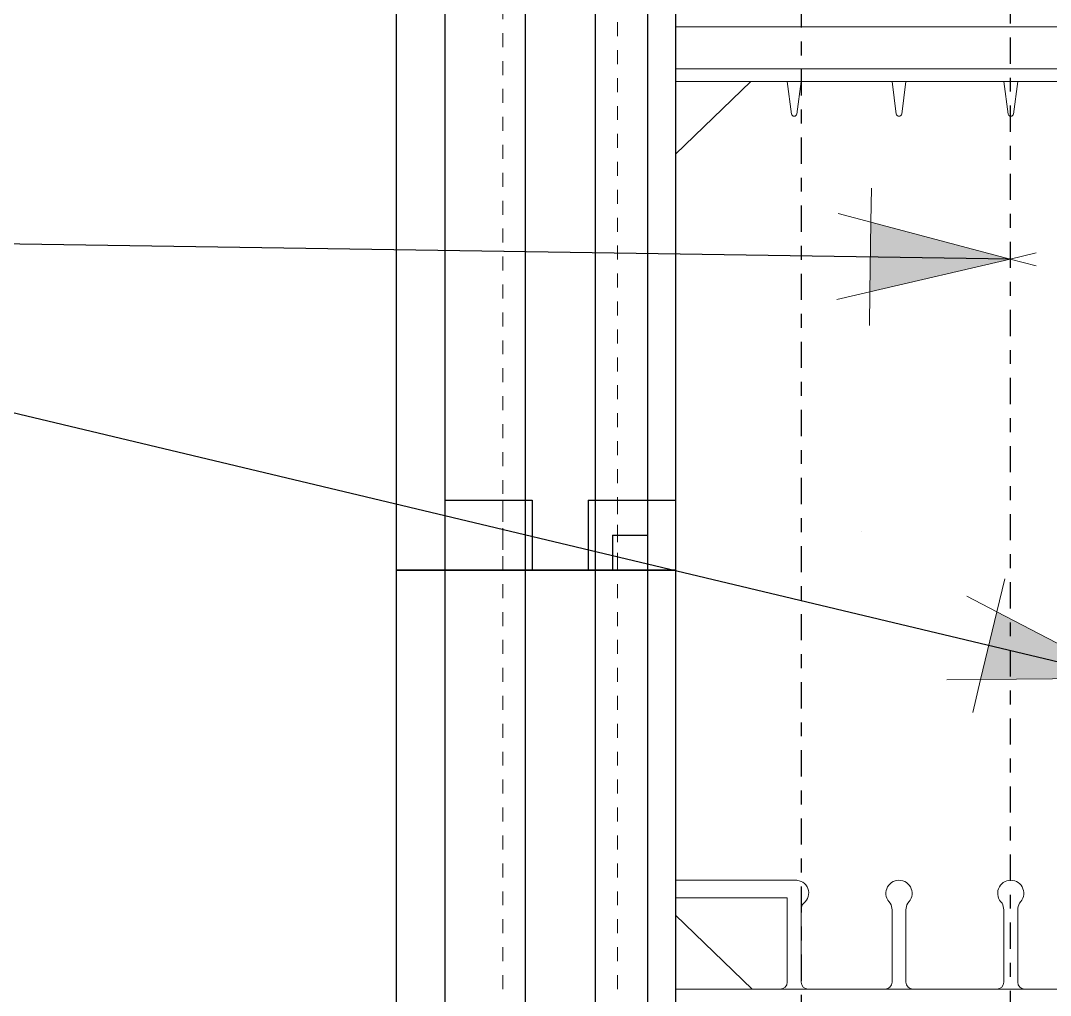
# Model space of a CAD drawing. Header units: inches. Extents: x -66.2 to 5.8, y 249.7 to 328.9.
# Drawn here: x -45.43 to -38.06, y 313.85 to 320.83 of the extents above; entities that cross this region are included whole.
import ezdxf

# ---------------------------------------------------------------- set-up
doc = ezdxf.new("R2010")
doc.units = ezdxf.units.IN
doc.header["$MEASUREMENT"] = 0
for name, pattern in [('CENTER', [2, 1.25, -0.25, 0.25, -0.25]), ('DASHED2', [0.375, 0.25, -0.125]), ('HIDDEN', [0.375, 0.25, -0.125])]:
    doc.linetypes.add(name, pattern=pattern)
for name, color, linetype, lineweight in [('A2 Hatch', 8, 'Continuous', 9), ('DETAILS', 7, 'Continuous', 13), ('DIM', 3, 'Continuous', 13), ('REBAR', 2, 'CENTER', 30)]:
    doc.layers.add(name, color=color, linetype=linetype, lineweight=lineweight)
doc.styles.add('ARCTEXT', font='arctext.shx', dxfattribs={"width": 0.85})
doc.dimstyles.new('ARCTEXT1-4', dxfattribs={"dimtxt": 4, "dimasz": 2, "dimexe": 2, "dimexo": 2, "dimgap": 2, "dimtad": 1, "dimdec": 4, "dimzin": 3, "dimdsep": 46, "dimlunit": 4, "dimtxsty": 'ARCTEXT', "dimblk": 'ARCHTICK', "dimcen": 2, "dimaunit": 1, "dimadec": 0, "dimazin": 0, "dimtfac": 1, "dimtdec": 4, "dimtmove": 2, "dimatfit": 3, "dimldrblk": 'arrow', "dimfxl": 0, "dimtolj": 1, "dimtzin": 0, "dimarcsym": 0})

# ---------------------------------------------------------------- blocks, each defined once
blk = doc.blocks.new('_ArchTick')
at = {"color": 0, "linetype": 'ByBlock', "const_width": 0.15}
blk.add_lwpolyline([(-0.5, -0.5), (0.5, 0.5)], dxfattribs=at)
blk = doc.blocks.new('arrow')
at = {"layer": 'DIM'}
blk.add_hatch(color=253, dxfattribs=at).paths.add_polyline_path([(-2, 0.5), (-2, -0.5), (0, 0)])
at = {"layer": 'DIM', "lineweight": 9}
for points in [[(-2, 0.983), (-2, 0.5), (-2.469, 0.617)], [(0.374, 0.094), (0, 0)], [(0.374, -0.094), (0, 0)], [(-2, -0.983), (-2, -0.5), (-2.469, -0.617)]]:
    blk.add_lwpolyline(points, dxfattribs=at)
at = {"layer": 'DIM', "lineweight": 15}
blk.add_lwpolyline([(0, 0), (-2, -0.5), (-2, 0.5), (0, 0)], dxfattribs=at)

msp = doc.modelspace()

# ---------------------------------------------------------------- linework, layer by layer
at = {"color": 1}
for p, q in [((-40.7458, 326.3545), (-40.7458, 316.8903)), ((-40.9458, 326.2867), (-40.9458, 316.8903)), ((-41.3208, 326.1595), (-41.3208, 316.8903)), ((-41.8208, 325.9899), (-41.8208, 316.8903)), ((-42.3958, 325.7949), (-42.3958, 316.8903)), ((-42.7458, 325.6762), (-42.7458, 316.8903)), ((-42.3958, 317.3903), (-41.7708, 317.3903)), ((-42.3958, 317.3903), (-41.7708, 317.3903)), ((-42.3958, 317.3903), (-41.7708, 317.3903)), ((-42.3958, 317.3903), (-41.7708, 317.3903)), ((-42.3958, 317.3903), (-42.3958, 304.8903)), ((-42.3958, 317.3903), (-41.7708, 317.3903)), ((-42.3958, 317.3903), (-41.7708, 317.3903)), ((-42.3958, 317.3903), (-41.7708, 317.3903)), ((-42.3958, 317.3903), (-41.7708, 317.3903)), ((-42.3958, 317.3903), (-41.7708, 317.3903)), ((-42.3958, 317.3903), (-41.7708, 317.3903)), ((-42.3958, 317.3903), (-41.7708, 317.3903)), ((-42.3958, 317.3903), (-41.7708, 317.3903)), ((-42.3958, 317.3903), (-41.7708, 317.3903)), ((-42.3958, 317.3903), (-41.7708, 317.3903)), ((-42.3958, 317.3903), (-41.7708, 317.3903)), ((-42.3958, 317.3903), (-41.7708, 317.3903)), ((-42.3958, 317.3903), (-41.7708, 317.3903)), ((-42.3958, 317.3903), (-41.7708, 317.3903)), ((-42.3958, 317.3903), (-41.7708, 317.3903)), ((-42.3958, 317.3903), (-41.7708, 317.3903)), ((-42.3958, 317.3903), (-41.7708, 317.3903)), ((-42.3958, 317.3903), (-41.7708, 317.3903)), ((-42.3958, 317.3903), (-41.7708, 317.3903)), ((-42.3958, 317.3903), (-41.7708, 317.3903)), ((-41.8208, 317.3903), (-41.8208, 304.8903)), ((-41.7708, 317.3903), (-41.7708, 316.8903)), ((-41.7708, 317.3903), (-41.7708, 316.8903)), ((-41.7708, 317.3903), (-41.7708, 316.8903)), ((-41.7708, 317.3903), (-41.7708, 316.8903)), ((-41.7708, 317.3903), (-41.7708, 316.8903)), ((-41.7708, 317.3903), (-41.7708, 316.8903)), ((-41.7708, 317.3903), (-41.7708, 316.8903)), ((-41.7708, 317.3903), (-41.7708, 316.8903)), ((-41.7708, 317.3903), (-41.7708, 316.8903)), ((-41.7708, 317.3903), (-41.7708, 316.8903)), ((-41.7708, 317.3903), (-41.7708, 316.8903)), ((-41.7708, 317.3903), (-41.7708, 316.8903)), ((-41.7708, 317.3903), (-41.7708, 316.8903)), ((-41.7708, 317.3903), (-41.7708, 316.8903)), ((-41.7708, 317.3903), (-41.7708, 316.8903)), ((-41.7708, 317.3903), (-41.7708, 316.8903)), ((-41.7708, 317.3903), (-41.7708, 316.8903)), ((-41.7708, 317.3903), (-41.7708, 316.8903)), ((-41.7708, 317.3903), (-41.7708, 316.8903)), ((-41.7708, 317.3903), (-41.7708, 316.8903)), ((-41.7708, 317.3903), (-41.7708, 316.8903)), ((-41.7708, 317.3903), (-41.7708, 316.8903)), ((-41.7708, 317.3903), (-41.7708, 316.8903)), ((-41.7708, 317.3903), (-41.7708, 316.8903)), ((-41.3708, 317.3903), (-41.3708, 316.8903)), ((-41.3708, 317.3903), (-40.7458, 317.3903)), ((-41.3708, 317.3903), (-41.3708, 316.8903)), ((-41.3708, 317.3903), (-40.7458, 317.3903)), ((-41.3708, 317.3903), (-41.3708, 316.8903)), ((-41.3708, 317.3903), (-40.7458, 317.3903)), ((-41.3708, 317.3903), (-41.3708, 316.8903)), ((-41.3708, 317.3903), (-40.7458, 317.3903)), ((-41.3708, 317.3903), (-41.3708, 316.8903)), ((-41.3708, 317.3903), (-40.7458, 317.3903)), ((-41.3708, 317.3903), (-41.3708, 316.8903)), ((-41.3708, 317.3903), (-40.7458, 317.3903)), ((-41.3708, 317.3903), (-41.3708, 316.8903)), ((-41.3708, 317.3903), (-40.7458, 317.3903)), ((-41.3708, 317.3903), (-41.3708, 316.8903)), ((-41.3708, 317.3903), (-40.7458, 317.3903)), ((-41.3708, 317.3903), (-41.3708, 316.8903)), ((-41.3708, 317.3903), (-40.7458, 317.3903)), ((-41.3708, 317.3903), (-41.3708, 316.8903)), ((-41.3708, 317.3903), (-40.7458, 317.3903)), ((-41.3708, 317.3903), (-41.3708, 316.8903)), ((-41.3708, 317.3903), (-40.7458, 317.3903)), ((-41.3708, 317.3903), (-41.3708, 316.8903)), ((-41.3708, 317.3903), (-40.7458, 317.3903)), ((-41.3708, 317.3903), (-41.3708, 316.8903)), ((-41.3708, 317.3903), (-40.7458, 317.3903)), ((-41.3708, 317.3903), (-41.3708, 316.8903)), ((-41.3708, 317.3903), (-40.7458, 317.3903)), ((-41.3708, 317.3903), (-41.3708, 316.8903)), ((-41.3708, 317.3903), (-40.7458, 317.3903)), ((-41.3708, 317.3903), (-41.3708, 316.8903)), ((-41.3708, 317.3903), (-40.7458, 317.3903)), ((-41.3708, 317.3903), (-41.3708, 316.8903)), ((-41.3708, 317.3903), (-40.7458, 317.3903)), ((-41.3708, 317.3903), (-41.3708, 316.8903)), ((-41.3708, 317.3903), (-40.7458, 317.3903)), ((-41.3708, 317.3903), (-41.3708, 316.8903)), ((-41.3708, 317.3903), (-40.7458, 317.3903)), ((-41.3708, 317.3903), (-41.3708, 316.8903)), ((-41.3708, 317.3903), (-40.7458, 317.3903)), ((-41.3708, 317.3903), (-41.3708, 316.8903)), ((-41.3708, 317.3903), (-40.7458, 317.3903)), ((-41.3708, 317.3903), (-41.3708, 316.8903)), ((-41.3708, 317.3903), (-40.7458, 317.3903)), ((-41.3708, 317.3903), (-41.3708, 316.8903)), ((-41.3708, 317.3903), (-40.7458, 317.3903)), ((-41.3708, 317.3903), (-41.3708, 316.8903)), ((-41.3708, 317.3903), (-40.7458, 317.3903)), ((-41.3208, 317.3903), (-41.3208, 304.8903)), ((-40.7458, 317.3903), (-40.7458, 304.8903)), ((-41.1958, 317.1403), (-41.1958, 316.8903)), ((-41.1958, 317.1403), (-40.9458, 317.1403)), ((-41.1958, 317.1403), (-41.1958, 316.8903)), ((-41.1958, 317.1403), (-40.9458, 317.1403)), ((-41.1958, 317.1403), (-41.1958, 316.8903)), ((-41.1958, 317.1403), (-40.9458, 317.1403)), ((-41.1958, 317.1403), (-41.1958, 316.8903)), ((-41.1958, 317.1403), (-40.9458, 317.1403)), ((-41.1958, 317.1403), (-41.1958, 316.8903)), ((-41.1958, 317.1403), (-40.9458, 317.1403)), ((-41.1958, 317.1403), (-41.1958, 316.8903)), ((-41.1958, 317.1403), (-40.9458, 317.1403)), ((-41.1958, 317.1403), (-41.1958, 316.8903)), ((-41.1958, 317.1403), (-40.9458, 317.1403)), ((-41.1958, 317.1403), (-41.1958, 316.8903)), ((-41.1958, 317.1403), (-40.9458, 317.1403)), ((-41.1958, 317.1403), (-41.1958, 316.8903)), ((-41.1958, 317.1403), (-40.9458, 317.1403)), ((-41.1958, 317.1403), (-41.1958, 316.8903)), ((-41.1958, 317.1403), (-40.9458, 317.1403)), ((-41.1958, 317.1403), (-41.1958, 316.8903)), ((-41.1958, 317.1403), (-40.9458, 317.1403)), ((-41.1958, 317.1403), (-41.1958, 316.8903)), ((-41.1958, 317.1403), (-40.9458, 317.1403)), ((-41.1958, 317.1403), (-41.1958, 316.8903)), ((-41.1958, 317.1403), (-40.9458, 317.1403)), ((-41.1958, 317.1403), (-41.1958, 316.8903)), ((-41.1958, 317.1403), (-40.9458, 317.1403)), ((-41.1958, 317.1403), (-41.1958, 316.8903)), ((-41.1958, 317.1403), (-40.9458, 317.1403)), ((-41.1958, 317.1403), (-41.1958, 316.8903)), ((-41.1958, 317.1403), (-40.9458, 317.1403)), ((-41.1958, 317.1403), (-41.1958, 316.8903)), ((-41.1958, 317.1403), (-40.9458, 317.1403)), ((-41.1958, 317.1403), (-41.1958, 316.8903)), ((-41.1958, 317.1403), (-40.9458, 317.1403)), ((-41.1958, 317.1403), (-41.1958, 316.8903)), ((-41.1958, 317.1403), (-40.9458, 317.1403)), ((-41.1958, 317.1403), (-41.1958, 316.8903)), ((-41.1958, 317.1403), (-40.9458, 317.1403)), ((-41.1958, 317.1403), (-41.1958, 316.8903)), ((-41.1958, 317.1403), (-40.9458, 317.1403)), ((-41.1958, 317.1403), (-41.1958, 316.8903)), ((-41.1958, 317.1403), (-40.9458, 317.1403)), ((-41.1958, 317.1403), (-41.1958, 316.8903)), ((-41.1958, 317.1403), (-40.9458, 317.1403)), ((-41.1958, 317.1403), (-41.1958, 316.8903)), ((-41.1958, 317.1403), (-40.9458, 317.1403)), ((-40.9458, 317.1403), (-40.9458, 304.8903)), ((-42.7458, 316.8903), (-40.7458, 316.8903)), ((-42.7458, 316.8903), (-41.1958, 316.8903)), ((-42.7458, 316.8903), (-40.7458, 316.8903)), ((-42.7458, 316.8903), (-40.7458, 316.8903)), ((-42.7458, 316.8903), (-41.1958, 316.8903)), ((-42.7458, 316.8903), (-40.7458, 316.8903)), ((-42.7458, 316.8903), (-40.7458, 316.8903)), ((-42.7458, 316.8903), (-40.7458, 316.8903)), ((-42.7458, 316.8903), (-41.1958, 316.8903)), ((-42.7458, 316.8903), (-40.7458, 316.8903)), ((-42.7458, 316.8903), (-40.7458, 316.8903)), ((-42.7458, 316.8903), (-42.7458, 304.8903)), ((-42.7458, 316.8903), (-41.1958, 316.8903)), ((-42.7458, 316.8903), (-40.7458, 316.8903)), ((-42.7458, 316.8903), (-40.7458, 316.8903)), ((-42.7458, 316.8903), (-40.7458, 316.8903)), ((-42.7458, 316.8903), (-41.1958, 316.8903)), ((-42.7458, 316.8903), (-40.7458, 316.8903)), ((-42.7458, 316.8903), (-40.7458, 316.8903)), ((-42.7458, 316.8903), (-41.1958, 316.8903)), ((-42.7458, 316.8903), (-40.7458, 316.8903)), ((-42.7458, 316.8903), (-40.7458, 316.8903)), ((-42.7458, 316.8903), (-40.7458, 316.8903)), ((-42.7458, 316.8903), (-41.1958, 316.8903)), ((-42.7458, 316.8903), (-40.7458, 316.8903)), ((-42.7458, 316.8903), (-40.7458, 316.8903)), ((-42.7458, 316.8903), (-41.1958, 316.8903)), ((-42.7458, 316.8903), (-40.7458, 316.8903)), ((-42.7458, 316.8903), (-40.7458, 316.8903)), ((-42.7458, 316.8903), (-40.7458, 316.8903)), ((-42.7458, 316.8903), (-41.1958, 316.8903)), ((-42.7458, 316.8903), (-40.7458, 316.8903)), ((-42.7458, 316.8903), (-40.7458, 316.8903)), ((-42.7458, 316.8903), (-41.1958, 316.8903)), ((-42.7458, 316.8903), (-40.7458, 316.8903)), ((-42.7458, 316.8903), (-40.7458, 316.8903)), ((-42.7458, 316.8903), (-40.7458, 316.8903)), ((-42.7458, 316.8903), (-41.1958, 316.8903)), ((-42.7458, 316.8903), (-40.7458, 316.8903)), ((-42.7458, 316.8903), (-40.7458, 316.8903)), ((-42.7458, 316.8903), (-41.1958, 316.8903)), ((-42.7458, 316.8903), (-40.7458, 316.8903)), ((-42.7458, 316.8903), (-40.7458, 316.8903)), ((-42.7458, 316.8903), (-40.7458, 316.8903)), ((-42.7458, 316.8903), (-41.1958, 316.8903)), ((-42.7458, 316.8903), (-40.7458, 316.8903)), ((-42.7458, 316.8903), (-40.7458, 316.8903)), ((-42.7458, 316.8903), (-41.1958, 316.8903)), ((-42.7458, 316.8903), (-40.7458, 316.8903)), ((-42.7458, 316.8903), (-40.7458, 316.8903)), ((-42.7458, 316.8903), (-40.7458, 316.8903)), ((-42.7458, 316.8903), (-41.1958, 316.8903)), ((-42.7458, 316.8903), (-40.7458, 316.8903)), ((-42.7458, 316.8903), (-40.7458, 316.8903)), ((-42.7458, 316.8903), (-41.1958, 316.8903)), ((-42.7458, 316.8903), (-40.7458, 316.8903)), ((-42.7458, 316.8903), (-40.7458, 316.8903)), ((-42.7458, 316.8903), (-40.7458, 316.8903)), ((-42.7458, 316.8903), (-41.1958, 316.8903)), ((-42.7458, 316.8903), (-40.7458, 316.8903)), ((-42.7458, 316.8903), (-40.7458, 316.8903)), ((-42.7458, 316.8903), (-41.1958, 316.8903)), ((-42.7458, 316.8903), (-40.7458, 316.8903)), ((-42.7458, 316.8903), (-40.7458, 316.8903)), ((-42.7458, 316.8903), (-40.7458, 316.8903)), ((-42.7458, 316.8903), (-41.1958, 316.8903)), ((-42.7458, 316.8903), (-40.7458, 316.8903)), ((-42.7458, 316.8903), (-40.7458, 316.8903)), ((-42.7458, 316.8903), (-41.1958, 316.8903)), ((-42.7458, 316.8903), (-40.7458, 316.8903)), ((-42.7458, 316.8903), (-40.7458, 316.8903)), ((-42.7458, 316.8903), (-40.7458, 316.8903)), ((-42.7458, 316.8903), (-41.1958, 316.8903)), ((-42.7458, 316.8903), (-40.7458, 316.8903)), ((-42.7458, 316.8903), (-40.7458, 316.8903)), ((-42.7458, 316.8903), (-41.1958, 316.8903)), ((-42.7458, 316.8903), (-40.7458, 316.8903)), ((-42.7458, 316.8903), (-40.7458, 316.8903)), ((-42.7458, 316.8903), (-40.7458, 316.8903)), ((-42.7458, 316.8903), (-41.1958, 316.8903)), ((-42.7458, 316.8903), (-40.7458, 316.8903)), ((-42.7458, 316.8903), (-40.7458, 316.8903)), ((-42.7458, 316.8903), (-41.1958, 316.8903)), ((-42.7458, 316.8903), (-40.7458, 316.8903)), ((-42.7458, 316.8903), (-40.7458, 316.8903)), ((-41.3208, 316.8903), (-41.8208, 316.8903)), ((-41.3208, 316.8903), (-41.8208, 316.8903)), ((-41.3208, 316.8903), (-41.8208, 316.8903)), ((-41.3208, 316.8903), (-41.8208, 316.8903)), ((-41.3208, 316.8903), (-41.8208, 316.8903)), ((-41.3208, 316.8903), (-41.8208, 316.8903)), ((-41.3208, 316.8903), (-41.8208, 316.8903)), ((-41.3208, 316.8903), (-41.8208, 316.8903)), ((-41.3208, 316.8903), (-41.8208, 316.8903)), ((-41.3208, 316.8903), (-41.8208, 316.8903)), ((-41.3208, 316.8903), (-41.8208, 316.8903)), ((-41.3208, 316.8903), (-41.8208, 316.8903)), ((-41.3208, 316.8903), (-41.8208, 316.8903)), ((-41.3208, 316.8903), (-41.8208, 316.8903)), ((-41.3208, 316.8903), (-41.8208, 316.8903)), ((-41.3208, 316.8903), (-41.8208, 316.8903)), ((-41.3208, 316.8903), (-41.8208, 316.8903)), ((-41.3208, 316.8903), (-41.8208, 316.8903)), ((-41.3208, 316.8903), (-41.8208, 316.8903)), ((-41.3208, 316.8903), (-41.8208, 316.8903)), ((-41.3208, 316.8903), (-41.8208, 316.8903)), ((-41.3208, 316.8903), (-41.8208, 316.8903)), ((-41.3208, 316.8903), (-41.8208, 316.8903)), ((-41.3208, 316.8903), (-41.8208, 316.8903)), ((-40.9458, 316.8903), (-40.7458, 316.8903)), ((-40.9458, 316.8903), (-40.7458, 316.8903)), ((-40.9458, 316.8903), (-40.7458, 316.8903)), ((-40.9458, 316.8903), (-40.7458, 316.8903)), ((-40.9458, 316.8903), (-40.7458, 316.8903)), ((-40.9458, 316.8903), (-40.7458, 316.8903)), ((-40.9458, 316.8903), (-40.7458, 316.8903)), ((-40.9458, 316.8903), (-40.7458, 316.8903)), ((-40.9458, 316.8903), (-40.7458, 316.8903)), ((-40.9458, 316.8903), (-40.7458, 316.8903)), ((-40.9458, 316.8903), (-40.7458, 316.8903)), ((-40.9458, 316.8903), (-40.7458, 316.8903)), ((-40.9458, 316.8903), (-40.7458, 316.8903)), ((-40.9458, 316.8903), (-40.7458, 316.8903)), ((-40.9458, 316.8903), (-40.7458, 316.8903)), ((-40.9458, 316.8903), (-40.7458, 316.8903)), ((-40.9458, 316.8903), (-40.7458, 316.8903)), ((-40.9458, 316.8903), (-40.7458, 316.8903)), ((-40.9458, 316.8903), (-40.7458, 316.8903)), ((-40.9458, 316.8903), (-40.7458, 316.8903)), ((-40.9458, 316.8903), (-40.7458, 316.8903)), ((-40.9458, 316.8903), (-40.7458, 316.8903)), ((-40.9458, 316.8903), (-40.7458, 316.8903)), ((-40.9458, 316.8903), (-40.7458, 316.8903))]:
    msp.add_line(p, q, dxfattribs=at)
at = {"color": 1, "linetype": 'HIDDEN', "ltscale": 0.02}
for p, q in [((-42.3958, 317.3903), (-41.7708, 317.3903)), ((-42.3958, 317.3903), (-41.7708, 317.3903)), ((-42.3958, 317.3903), (-41.7708, 317.3903)), ((-42.3958, 317.3903), (-41.7708, 317.3903)), ((-42.3958, 317.3903), (-41.7708, 317.3903)), ((-42.3958, 317.3903), (-41.7708, 317.3903)), ((-42.3958, 317.3903), (-41.7708, 317.3903)), ((-42.3958, 317.3903), (-41.7708, 317.3903)), ((-42.3958, 317.3903), (-41.7708, 317.3903)), ((-42.3958, 317.3903), (-41.7708, 317.3903)), ((-42.3958, 317.3903), (-41.7708, 317.3903)), ((-42.3958, 317.3903), (-41.7708, 317.3903)), ((-42.3958, 317.3903), (-41.7708, 317.3903)), ((-42.3958, 317.3903), (-41.7708, 317.3903)), ((-42.3958, 317.3903), (-41.7708, 317.3903)), ((-42.3958, 317.3903), (-41.7708, 317.3903)), ((-42.3958, 317.3903), (-41.7708, 317.3903)), ((-42.3958, 317.3903), (-41.7708, 317.3903)), ((-42.3958, 317.3903), (-41.7708, 317.3903)), ((-42.3958, 317.3903), (-41.7708, 317.3903)), ((-42.3958, 317.3903), (-41.7708, 317.3903)), ((-42.3958, 317.3903), (-41.7708, 317.3903)), ((-42.3958, 317.3903), (-41.7708, 317.3903)), ((-42.3958, 317.3903), (-41.7708, 317.3903)), ((-42.3958, 317.3903), (-41.7708, 317.3903)), ((-42.3958, 317.3903), (-41.7708, 317.3903)), ((-42.3958, 317.3903), (-41.7708, 317.3903)), ((-42.3958, 317.3903), (-41.7708, 317.3903)), ((-42.3958, 317.3903), (-41.7708, 317.3903)), ((-42.3958, 317.3903), (-41.7708, 317.3903)), ((-42.3958, 317.3903), (-41.7708, 317.3903)), ((-42.3958, 317.3903), (-41.7708, 317.3903)), ((-42.3958, 317.3903), (-41.7708, 317.3903)), ((-42.3958, 317.3903), (-41.7708, 317.3903)), ((-42.3958, 317.3903), (-41.7708, 317.3903)), ((-42.3958, 317.3903), (-41.7708, 317.3903)), ((-42.3958, 317.3903), (-41.7708, 317.3903)), ((-42.3958, 317.3903), (-41.7708, 317.3903)), ((-42.3958, 317.3903), (-41.7708, 317.3903)), ((-42.3958, 317.3903), (-41.7708, 317.3903)), ((-42.3958, 317.3903), (-41.7708, 317.3903)), ((-42.3958, 317.3903), (-41.7708, 317.3903)), ((-42.3958, 317.3903), (-41.7708, 317.3903)), ((-42.3958, 317.3903), (-41.7708, 317.3903)), ((-42.3958, 317.3903), (-41.7708, 317.3903)), ((-42.3958, 317.3903), (-41.7708, 317.3903)), ((-42.3958, 317.3903), (-41.7708, 317.3903)), ((-42.3958, 317.3903), (-41.7708, 317.3903)), ((-42.3958, 317.3903), (-41.7708, 317.3903)), ((-42.3958, 317.3903), (-41.7708, 317.3903)), ((-42.3958, 317.3903), (-41.7708, 317.3903)), ((-42.3958, 317.3903), (-41.7708, 317.3903)), ((-42.3958, 317.3903), (-41.7708, 317.3903)), ((-42.3958, 317.3903), (-41.7708, 317.3903)), ((-42.3958, 317.3903), (-41.7708, 317.3903)), ((-42.3958, 317.3903), (-41.7708, 317.3903)), ((-42.3958, 317.3903), (-41.7708, 317.3903)), ((-42.3958, 317.3903), (-41.7708, 317.3903)), ((-42.3958, 317.3903), (-41.7708, 317.3903)), ((-42.3958, 317.3903), (-41.7708, 317.3903)), ((-41.7708, 317.3903), (-41.7708, 316.8903)), ((-41.7708, 317.3903), (-41.7708, 316.8903)), ((-41.7708, 317.3903), (-41.7708, 316.8903)), ((-41.7708, 317.3903), (-41.7708, 316.8903)), ((-41.7708, 317.3903), (-41.7708, 316.8903)), ((-41.7708, 317.3903), (-41.7708, 316.8903)), ((-41.7708, 317.3903), (-41.7708, 316.8903)), ((-41.7708, 317.3903), (-41.7708, 316.8903)), ((-41.7708, 317.3903), (-41.7708, 316.8903)), ((-41.7708, 317.3903), (-41.7708, 316.8903)), ((-41.7708, 317.3903), (-41.7708, 316.8903)), ((-41.7708, 317.3903), (-41.7708, 316.8903)), ((-41.7708, 317.3903), (-41.7708, 316.8903)), ((-41.7708, 317.3903), (-41.7708, 316.8903)), ((-41.7708, 317.3903), (-41.7708, 316.8903)), ((-41.7708, 317.3903), (-41.7708, 316.8903)), ((-41.7708, 317.3903), (-41.7708, 316.8903)), ((-41.7708, 317.3903), (-41.7708, 316.8903)), ((-41.7708, 317.3903), (-41.7708, 316.8903)), ((-41.7708, 317.3903), (-41.7708, 316.8903)), ((-41.7708, 317.3903), (-41.7708, 316.8903)), ((-41.7708, 317.3903), (-41.7708, 316.8903)), ((-41.7708, 317.3903), (-41.7708, 316.8903)), ((-41.7708, 317.3903), (-41.7708, 316.8903)), ((-41.7708, 317.3903), (-41.7708, 316.8903)), ((-41.7708, 317.3903), (-41.7708, 316.8903)), ((-41.7708, 317.3903), (-41.7708, 316.8903)), ((-41.7708, 317.3903), (-41.7708, 316.8903)), ((-41.7708, 317.3903), (-41.7708, 316.8903)), ((-41.7708, 317.3903), (-41.7708, 316.8903)), ((-41.7708, 317.3903), (-41.7708, 316.8903)), ((-41.7708, 317.3903), (-41.7708, 316.8903)), ((-41.7708, 317.3903), (-41.7708, 316.8903)), ((-41.7708, 317.3903), (-41.7708, 316.8903)), ((-41.7708, 317.3903), (-41.7708, 316.8903)), ((-41.7708, 317.3903), (-41.7708, 316.8903)), ((-41.7708, 317.3903), (-41.7708, 316.8903)), ((-41.7708, 317.3903), (-41.7708, 316.8903)), ((-41.7708, 317.3903), (-41.7708, 316.8903)), ((-41.7708, 317.3903), (-41.7708, 316.8903)), ((-41.7708, 317.3903), (-41.7708, 316.8903)), ((-41.7708, 317.3903), (-41.7708, 316.8903)), ((-41.7708, 317.3903), (-41.7708, 316.8903)), ((-41.7708, 317.3903), (-41.7708, 316.8903)), ((-41.7708, 317.3903), (-41.7708, 316.8903)), ((-41.7708, 317.3903), (-41.7708, 316.8903)), ((-41.7708, 317.3903), (-41.7708, 316.8903)), ((-41.7708, 317.3903), (-41.7708, 316.8903)), ((-41.7708, 317.3903), (-41.7708, 316.8903)), ((-41.7708, 317.3903), (-41.7708, 316.8903)), ((-41.7708, 317.3903), (-41.7708, 316.8903)), ((-41.7708, 317.3903), (-41.7708, 316.8903)), ((-41.7708, 317.3903), (-41.7708, 316.8903)), ((-41.7708, 317.3903), (-41.7708, 316.8903)), ((-41.7708, 317.3903), (-41.7708, 316.8903)), ((-41.7708, 317.3903), (-41.7708, 316.8903)), ((-41.7708, 317.3903), (-41.7708, 316.8903)), ((-41.7708, 317.3903), (-41.7708, 316.8903)), ((-41.7708, 317.3903), (-41.7708, 316.8903)), ((-41.7708, 317.3903), (-41.7708, 316.8903)), ((-41.3708, 317.3903), (-41.3708, 316.8903)), ((-41.3708, 317.3903), (-40.7458, 317.3903)), ((-41.3708, 317.3903), (-41.3708, 316.8903)), ((-41.3708, 317.3903), (-40.7458, 317.3903)), ((-41.3708, 317.3903), (-41.3708, 316.8903)), ((-41.3708, 317.3903), (-40.7458, 317.3903)), ((-41.3708, 317.3903), (-41.3708, 316.8903)), ((-41.3708, 317.3903), (-40.7458, 317.3903)), ((-41.3708, 317.3903), (-41.3708, 316.8903)), ((-41.3708, 317.3903), (-40.7458, 317.3903)), ((-41.3708, 317.3903), (-41.3708, 316.8903)), ((-41.3708, 317.3903), (-40.7458, 317.3903)), ((-41.3708, 317.3903), (-41.3708, 316.8903)), ((-41.3708, 317.3903), (-40.7458, 317.3903)), ((-41.3708, 317.3903), (-41.3708, 316.8903)), ((-41.3708, 317.3903), (-40.7458, 317.3903)), ((-41.3708, 317.3903), (-41.3708, 316.8903)), ((-41.3708, 317.3903), (-40.7458, 317.3903)), ((-41.3708, 317.3903), (-41.3708, 316.8903)), ((-41.3708, 317.3903), (-40.7458, 317.3903)), ((-41.3708, 317.3903), (-41.3708, 316.8903)), ((-41.3708, 317.3903), (-40.7458, 317.3903)), ((-41.3708, 317.3903), (-41.3708, 316.8903)), ((-41.3708, 317.3903), (-40.7458, 317.3903)), ((-41.3708, 317.3903), (-41.3708, 316.8903)), ((-41.3708, 317.3903), (-40.7458, 317.3903)), ((-41.3708, 317.3903), (-41.3708, 316.8903)), ((-41.3708, 317.3903), (-40.7458, 317.3903)), ((-41.3708, 317.3903), (-41.3708, 316.8903)), ((-41.3708, 317.3903), (-40.7458, 317.3903)), ((-41.3708, 317.3903), (-41.3708, 316.8903)), ((-41.3708, 317.3903), (-40.7458, 317.3903)), ((-41.3708, 317.3903), (-41.3708, 316.8903)), ((-41.3708, 317.3903), (-40.7458, 317.3903)), ((-41.3708, 317.3903), (-41.3708, 316.8903)), ((-41.3708, 317.3903), (-40.7458, 317.3903)), ((-41.3708, 317.3903), (-41.3708, 316.8903)), ((-41.3708, 317.3903), (-40.7458, 317.3903)), ((-41.3708, 317.3903), (-41.3708, 316.8903)), ((-41.3708, 317.3903), (-40.7458, 317.3903)), ((-41.3708, 317.3903), (-41.3708, 316.8903)), ((-41.3708, 317.3903), (-40.7458, 317.3903)), ((-41.3708, 317.3903), (-41.3708, 316.8903)), ((-41.3708, 317.3903), (-40.7458, 317.3903)), ((-41.3708, 317.3903), (-41.3708, 316.8903)), ((-41.3708, 317.3903), (-40.7458, 317.3903)), ((-41.3708, 317.3903), (-41.3708, 316.8903)), ((-41.3708, 317.3903), (-40.7458, 317.3903)), ((-41.3708, 317.3903), (-41.3708, 316.8903)), ((-41.3708, 317.3903), (-40.7458, 317.3903)), ((-41.3708, 317.3903), (-41.3708, 316.8903)), ((-41.3708, 317.3903), (-40.7458, 317.3903)), ((-41.3708, 317.3903), (-41.3708, 316.8903)), ((-41.3708, 317.3903), (-40.7458, 317.3903)), ((-41.3708, 317.3903), (-41.3708, 316.8903)), ((-41.3708, 317.3903), (-40.7458, 317.3903)), ((-41.3708, 317.3903), (-41.3708, 316.8903)), ((-41.3708, 317.3903), (-40.7458, 317.3903)), ((-41.3708, 317.3903), (-41.3708, 316.8903)), ((-41.3708, 317.3903), (-40.7458, 317.3903)), ((-41.3708, 317.3903), (-41.3708, 316.8903)), ((-41.3708, 317.3903), (-40.7458, 317.3903)), ((-41.3708, 317.3903), (-41.3708, 316.8903)), ((-41.3708, 317.3903), (-40.7458, 317.3903)), ((-41.3708, 317.3903), (-41.3708, 316.8903)), ((-41.3708, 317.3903), (-40.7458, 317.3903)), ((-41.3708, 317.3903), (-41.3708, 316.8903)), ((-41.3708, 317.3903), (-40.7458, 317.3903)), ((-41.3708, 317.3903), (-41.3708, 316.8903)), ((-41.3708, 317.3903), (-40.7458, 317.3903)), ((-41.3708, 317.3903), (-41.3708, 316.8903)), ((-41.3708, 317.3903), (-40.7458, 317.3903)), ((-41.3708, 317.3903), (-41.3708, 316.8903)), ((-41.3708, 317.3903), (-40.7458, 317.3903)), ((-41.3708, 317.3903), (-41.3708, 316.8903)), ((-41.3708, 317.3903), (-40.7458, 317.3903)), ((-41.3708, 317.3903), (-41.3708, 316.8903)), ((-41.3708, 317.3903), (-40.7458, 317.3903)), ((-41.3708, 317.3903), (-41.3708, 316.8903)), ((-41.3708, 317.3903), (-40.7458, 317.3903)), ((-41.3708, 317.3903), (-41.3708, 316.8903)), ((-41.3708, 317.3903), (-40.7458, 317.3903)), ((-41.3708, 317.3903), (-41.3708, 316.8903)), ((-41.3708, 317.3903), (-40.7458, 317.3903)), ((-41.3708, 317.3903), (-41.3708, 316.8903)), ((-41.3708, 317.3903), (-40.7458, 317.3903)), ((-41.3708, 317.3903), (-41.3708, 316.8903)), ((-41.3708, 317.3903), (-40.7458, 317.3903)), ((-41.3708, 317.3903), (-41.3708, 316.8903)), ((-41.3708, 317.3903), (-40.7458, 317.3903)), ((-41.3708, 317.3903), (-41.3708, 316.8903)), ((-41.3708, 317.3903), (-40.7458, 317.3903)), ((-41.3708, 317.3903), (-41.3708, 316.8903)), ((-41.3708, 317.3903), (-40.7458, 317.3903)), ((-41.3708, 317.3903), (-41.3708, 316.8903)), ((-41.3708, 317.3903), (-40.7458, 317.3903)), ((-41.3708, 317.3903), (-41.3708, 316.8903)), ((-41.3708, 317.3903), (-40.7458, 317.3903)), ((-41.3708, 317.3903), (-41.3708, 316.8903)), ((-41.3708, 317.3903), (-40.7458, 317.3903)), ((-41.3708, 317.3903), (-41.3708, 316.8903)), ((-41.3708, 317.3903), (-40.7458, 317.3903)), ((-41.3708, 317.3903), (-41.3708, 316.8903)), ((-41.3708, 317.3903), (-40.7458, 317.3903)), ((-41.3708, 317.3903), (-41.3708, 316.8903)), ((-41.3708, 317.3903), (-40.7458, 317.3903)), ((-41.3708, 317.3903), (-41.3708, 316.8903)), ((-41.3708, 317.3903), (-40.7458, 317.3903)), ((-41.3708, 317.3903), (-41.3708, 316.8903)), ((-41.3708, 317.3903), (-40.7458, 317.3903)), ((-41.3708, 317.3903), (-41.3708, 316.8903)), ((-41.3708, 317.3903), (-40.7458, 317.3903)), ((-41.3708, 317.3903), (-41.3708, 316.8903)), ((-41.3708, 317.3903), (-40.7458, 317.3903)), ((-41.3708, 317.3903), (-41.3708, 316.8903)), ((-41.3708, 317.3903), (-40.7458, 317.3903)), ((-41.3708, 317.3903), (-41.3708, 316.8903)), ((-41.3708, 317.3903), (-40.7458, 317.3903)), ((-41.3708, 317.3903), (-41.3708, 316.8903)), ((-41.3708, 317.3903), (-40.7458, 317.3903))]:
    msp.add_line(p, q, dxfattribs=at)
at = {"ltscale": 0.15}
for p, q in [((-39.4107, 317.165), (-39.4107, 317.165)), ((-40.7458, 316.8903), (-42.7458, 316.8903)), ((-40.7458, 316.8903), (-42.7458, 316.8903)), ((-40.7458, 316.8903), (-42.7458, 316.8903)), ((-40.7458, 316.8903), (-42.7458, 316.8903)), ((-40.7458, 316.8903), (-42.7458, 316.8903)), ((-40.7458, 316.8903), (-42.7458, 316.8903)), ((-40.7458, 316.8903), (-42.7458, 316.8903)), ((-40.7458, 316.8903), (-42.7458, 316.8903)), ((-40.7458, 316.8903), (-42.7458, 316.8903)), ((-40.7458, 316.8903), (-42.7458, 316.8903)), ((-40.7458, 316.8903), (-42.7458, 316.8903)), ((-40.7458, 316.8903), (-42.7458, 316.8903)), ((-40.7458, 316.8903), (-42.7458, 316.8903)), ((-40.7458, 316.8903), (-42.7458, 316.8903)), ((-40.7458, 316.8903), (-42.7458, 316.8903)), ((-40.7458, 316.8903), (-42.7458, 316.8903)), ((-40.7458, 316.8903), (-42.7458, 316.8903)), ((-40.7458, 316.8903), (-42.7458, 316.8903)), ((-40.7458, 316.8903), (-42.7458, 316.8903)), ((-40.7458, 316.8903), (-42.7458, 316.8903)), ((-40.7458, 316.8903), (-42.7458, 316.8903)), ((-40.7458, 316.8903), (-42.7458, 316.8903)), ((-40.7458, 316.8903), (-42.7458, 316.8903)), ((-40.7458, 316.8903), (-42.7458, 316.8903)), ((-41.7708, 316.8903), (-41.3708, 316.8903)), ((-41.7708, 316.8903), (-41.3708, 316.8903)), ((-41.7708, 316.8903), (-41.3708, 316.8903)), ((-41.7708, 316.8903), (-41.3708, 316.8903)), ((-41.7708, 316.8903), (-41.3708, 316.8903)), ((-41.7708, 316.8903), (-41.3708, 316.8903)), ((-41.7708, 316.8903), (-41.3708, 316.8903)), ((-41.7708, 316.8903), (-41.3708, 316.8903)), ((-41.7708, 316.8903), (-41.3708, 316.8903)), ((-41.7708, 316.8903), (-41.3708, 316.8903)), ((-41.7708, 316.8903), (-41.3708, 316.8903)), ((-41.7708, 316.8903), (-41.3708, 316.8903)), ((-41.7708, 316.8903), (-41.3708, 316.8903)), ((-41.7708, 316.8903), (-41.3708, 316.8903)), ((-41.7708, 316.8903), (-41.3708, 316.8903)), ((-41.7708, 316.8903), (-41.3708, 316.8903)), ((-41.7708, 316.8903), (-41.3708, 316.8903)), ((-41.7708, 316.8903), (-41.3708, 316.8903)), ((-41.7708, 316.8903), (-41.3708, 316.8903)), ((-41.7708, 316.8903), (-41.3708, 316.8903)), ((-41.7708, 316.8903), (-41.3708, 316.8903)), ((-41.7708, 316.8903), (-41.3708, 316.8903)), ((-41.7708, 316.8903), (-41.3708, 316.8903)), ((-41.7708, 316.8903), (-41.3708, 316.8903))]:
    msp.add_line(p, q, dxfattribs=at)
at = {"layer": 'A2 Hatch', "linetype": 'DASHED2', "ltscale": 0.15}
for p, q in [((-41.1608, 326.2137), (-41.1608, 316.8903)), ((-41.9808, 325.9356), (-41.9808, 316.8903)), ((-41.9808, 317.3903), (-41.9808, 304.8903)), ((-41.1608, 317.3903), (-41.1608, 304.8903))]:
    msp.add_line(p, q, dxfattribs=at)
at = {"layer": 'DETAILS', "color": 6, "lineweight": 20}
for p, q in [((-36.7458, 320.7803), (-40.7458, 320.7803)), ((-36.7458, 320.4803), (-40.7458, 320.4803)), ((-36.7458, 320.3903), (-40.7458, 320.3903)), ((-40.2058, 320.3903), (-40.7458, 319.8698)), ((-39.9154, 320.1564), (-39.9458, 320.3903)), ((-39.8762, 320.1564), (-39.8458, 320.3903)), ((-39.1654, 320.1564), (-39.1958, 320.3903)), ((-39.1262, 320.1564), (-39.0958, 320.3903)), ((-38.3654, 320.1564), (-38.3958, 320.3903)), ((-38.3262, 320.1564), (-38.2958, 320.3903)), ((-39.8778, 314.6696), (-40.7458, 314.6696)), ((-39.9458, 314.5446), (-40.7458, 314.5446)), ((-39.9458, 313.9403), (-39.9458, 314.5446)), ((-40.1958, 313.8903), (-40.7458, 314.4205)), ((-39.8458, 313.9403), (-39.8458, 314.4581)), ((-39.1958, 313.9403), (-39.1958, 314.4581)), ((-39.0958, 313.9403), (-39.0958, 314.4581)), ((-38.3958, 313.9403), (-38.3958, 314.4581)), ((-38.2958, 313.9403), (-38.2958, 314.4581)), ((-40.7458, 313.8903), (-40.1958, 313.8903)), ((-39.9958, 313.8903), (-40.7458, 313.8903)), ((-40.7458, 313.8903), (-36.7458, 313.8903)), ((-39.9958, 313.8903), (-39.7958, 313.8903)), ((-39.2458, 313.8903), (-39.7958, 313.8903)), ((-39.2458, 313.8903), (-39.0458, 313.8903)), ((-38.4458, 313.8903), (-39.0458, 313.8903)), ((-38.4458, 313.8903), (-38.2458, 313.8903)), ((-37.6958, 313.8903), (-38.2458, 313.8903))]:
    msp.add_line(p, q, dxfattribs=at)
for centre, radius, start, end in [((-39.8958, 320.1603), 0.02, 191.30993, 348.69007), ((-39.1458, 320.1603), 0.02, 191.30993, 348.69007), ((-38.3458, 320.1603), 0.02, 191.30993, 348.69007), ((-39.8833, 314.5785), 0.0912, 307.48633, 93.47657), ((-39.1458, 314.576), 0.0936, 311.72787, 228.27213), ((-38.3458, 314.576), 0.0936, 311.72787, 228.27213), ((-39.7841, 314.4624), 0.0619, 134.99032, 183.92634), ((-39.2958, 314.4581), 0.1, 0, 28.69724), ((-38.9958, 314.4581), 0.1, 151.30276, 180), ((-38.4958, 314.4581), 0.1, 0, 28.69724), ((-38.1958, 314.4581), 0.1, 151.30276, 180), ((-39.9958, 313.9403), 0.05, 270, 0), ((-39.7958, 313.9403), 0.05, 180, 270), ((-39.2458, 313.9403), 0.05, 270, 0), ((-39.0458, 313.9403), 0.05, 180, 270), ((-38.4458, 313.9403), 0.05, 270, 0), ((-38.2458, 313.9403), 0.05, 180, 270)]:
    msp.add_arc(centre, radius, start, end, dxfattribs=at)
at = {"layer": 'REBAR', "ltscale": 0.15}
for p, q in [((-38.3507, 326.0664), (-38.3507, 304.8903)), ((-39.8471, 325.838), (-39.8471, 270.5826))]:
    msp.add_line(p, q, dxfattribs=at)

# ---------------------------------------------------------------- leaders
at = {"layer": 'DIM'}
for points in [[(-38.3507, 319.118), (-51.964, 319.3233), (-46.8944, 319.3233)], [(-37.5305, 316.1176), (-50.964, 319.3233), (-51.964, 319.3233)]]:
    msp.add_leader(points, dimstyle='ARCTEXT1-4', override={"dimasz": 0.5, "dimtad": 0}, dxfattribs=at)

doc.saveas('drawing.dxf')
